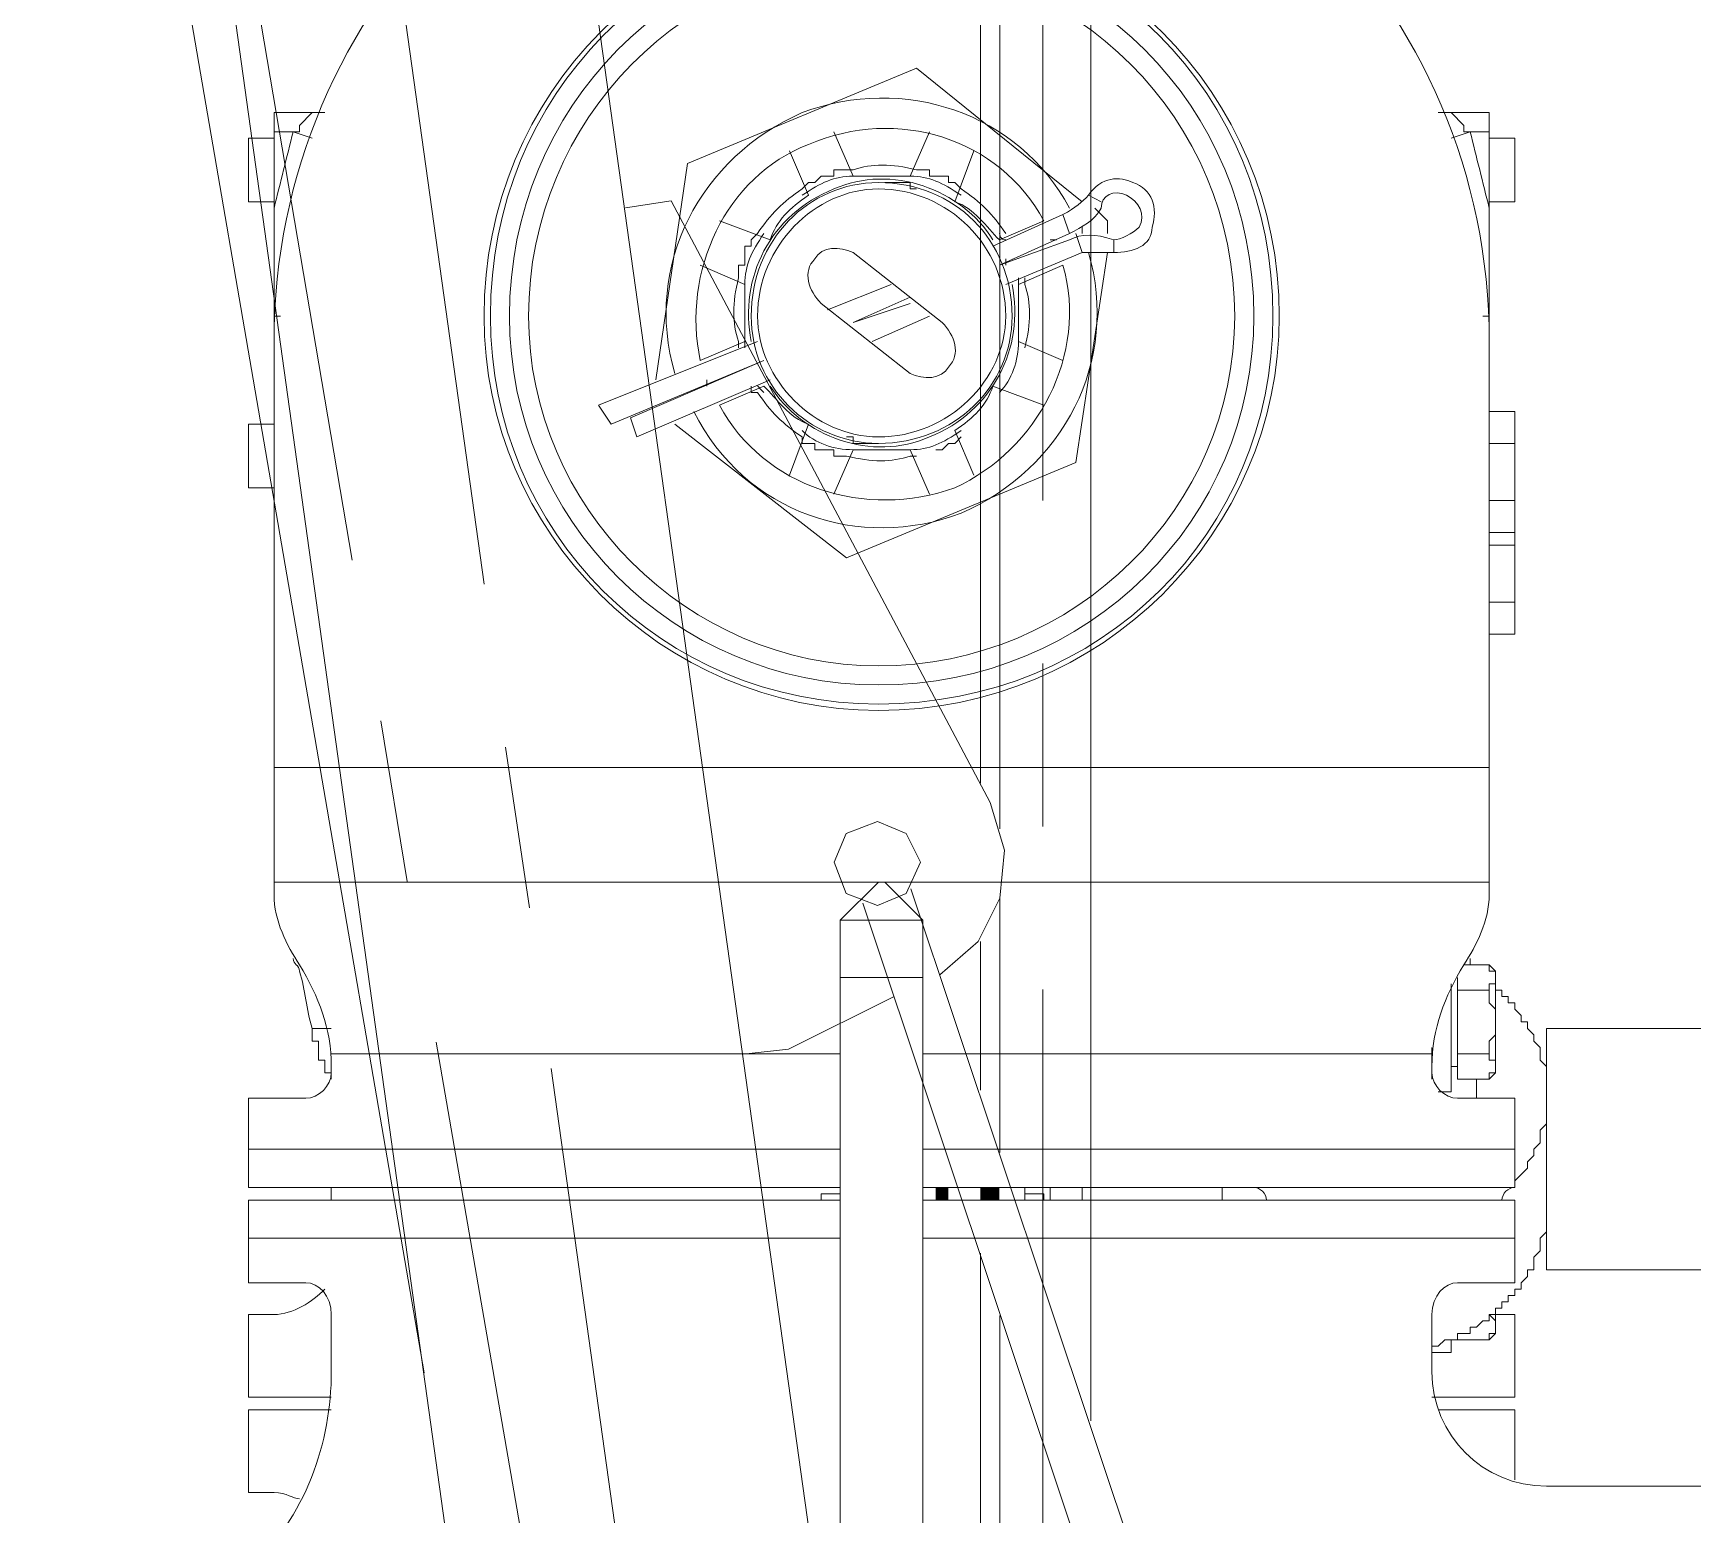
# Model space of a CAD drawing. Header units: millimetres. Extents: x 25083 to 52777, y 24772 to 45779.
# Drawn here: x 49220.1 to 49317, y 36607.4 to 36694 of the extents above; entities that cross this region are included whole.
import ezdxf

# ---------------------------------------------------------------- set-up
doc = ezdxf.new("R2010")
doc.units = ezdxf.units.MM
doc.layers.add('小车', color=7, linetype='Continuous')

# ---------------------------------------------------------------- blocks, each defined once
blk = doc.blocks.new('zw$D2F4')
h = blk.add_hatch(color=7)
h.dxf.hatch_style = 2
h.paths.add_polyline_path([(383.614, 745.318), (383.614, 746.06), (382.871, 746.06), (382.871, 745.318)])
h = blk.add_hatch(color=7)
h.dxf.hatch_style = 2
h.paths.add_polyline_path([(385.471, 746.06), (385.471, 745.318), (386.585, 745.318), (386.585, 746.06)])
at = {"color": 7, "lineweight": 5}
for points in [[(368.388, 805.849), (381.757, 811.419)], [(381.757, 811.419), (391.412, 803.621)], [(344.25, 763.143), (344.25, 808.82)], [(344.25, 808.82), (346.478, 808.82)], [(346.478, 808.82), (345.735, 808.077), (345.735, 807.706), (345.364, 807.706)], [(412.951, 808.82), (415.179, 808.82)], [(414.065, 807.706), (413.694, 807.706), (413.694, 808.077), (412.951, 808.82)], [(415.179, 763.143), (415.179, 808.82)], [(342.764, 807.334), (342.764, 803.621)], [(342.764, 807.334), (344.25, 807.334)], [(345.364, 807.706), (344.25, 807.706)], [(346.478, 807.334), (345.364, 807.706)], [(378.043, 805.106), (376.929, 807.706)], [(382.5, 807.706), (381.386, 805.106)], [(414.065, 807.706), (412.951, 807.334)], [(415.179, 807.706), (414.065, 807.706)], [(416.665, 807.334), (415.179, 807.334)], [(416.665, 803.621), (416.665, 807.334)], [(375.444, 803.992), (374.33, 806.592)], [(383.985, 803.621), (385.099, 806.592)], [(366.531, 793.223), (368.388, 805.849)], [(380.643, 804.735), (379.9, 804.735)], [(381.757, 804.364), (381.386, 804.364), (381.386, 804.735), (380.643, 804.735)], [(342.764, 803.621), (344.25, 803.621)], [(392.526, 803.621), (391.784, 803.992)], [(392.155, 803.25), (392.898, 802.507)], [(416.665, 803.621), (415.179, 803.621)], [(373.216, 801.393), (370.245, 802.507)], [(390.298, 802.878), (386.213, 801.021)], [(386.585, 801.393), (389.184, 802.507)], [(390.67, 801.764), (390.298, 802.878)], [(392.898, 802.507), (392.898, 801.764)], [(390.67, 801.764), (386.585, 799.907)], [(386.585, 799.907), (390.67, 801.393)], [(391.412, 800.65), (391.041, 801.764)], [(393.269, 800.65), (393.269, 801.393)], [(383.242, 796.565), (378.043, 800.65)], [(391.412, 800.65), (386.956, 798.793)], [(392.898, 800.65), (391.041, 788.395)], [(369.131, 799.907), (371.73, 798.793)], [(387.699, 798.793), (390.298, 799.907)], [(380.272, 798.793), (376.558, 797.308)], [(376.187, 797.679), (381.386, 793.594)], [(381.386, 798.05), (378.043, 796.565)], [(378.043, 796.565), (381.386, 797.679)], [(344.621, 796.936), (344.25, 796.936)], [(382.5, 796.936), (379.158, 795.451)], [(415.179, 796.936), (414.808, 796.936)], [(372.473, 795.451), (363.189, 791.737)], [(371.73, 795.451), (369.131, 794.337)], [(390.298, 794.337), (387.699, 795.451)], [(372.844, 794.337), (363.932, 790.623)], [(365.046, 790.995), (372.844, 794.337)], [(373.216, 793.223), (365.417, 789.881)], [(372.844, 792.851), (370.245, 791.737)], [(386.213, 792.851), (389.184, 791.737)], [(363.189, 791.737), (363.932, 790.623)], [(342.764, 790.623), (344.25, 790.623)], [(342.764, 790.623), (342.764, 786.91)], [(365.046, 790.995), (365.417, 789.881)], [(377.672, 782.825), (367.645, 790.623)], [(375.444, 790.623), (374.33, 787.652)], [(415.179, 791.366), (416.665, 791.366)], [(416.665, 791.366), (416.665, 790.252)], [(416.665, 791.366), (416.665, 790.623)], [(416.665, 778.74), (416.665, 790.623)], [(377.672, 789.881), (378.043, 789.881), (378.043, 789.509), (378.786, 789.509)], [(378.786, 789.509), (379.529, 789.509)], [(383.985, 790.252), (385.099, 787.652)], [(415.179, 789.509), (416.665, 789.509)], [(416.665, 790.252), (416.665, 789.509)], [(416.665, 789.509), (416.665, 787.652)], [(376.929, 786.538), (378.043, 789.138)], [(381.386, 789.138), (382.5, 786.538)], [(391.041, 788.395), (377.672, 782.825)], [(416.665, 787.652), (416.665, 786.167)], [(342.764, 786.91), (344.25, 786.91)], [(415.179, 786.167), (416.665, 786.167)], [(416.665, 786.167), (416.665, 785.053)], [(416.665, 785.053), (416.665, 784.31)], [(416.665, 784.682), (416.665, 784.31)], [(416.665, 784.31), (416.665, 784.682)], [(415.179, 784.31), (416.665, 784.31)], [(416.665, 784.31), (416.665, 783.567)], [(415.179, 783.567), (416.665, 783.567)], [(416.665, 783.567), (416.665, 781.711)], [(416.665, 781.711), (416.665, 780.225)], [(415.179, 780.225), (416.665, 780.225)], [(416.665, 780.225), (416.665, 779.111)], [(416.665, 779.111), (416.665, 778.368)], [(415.179, 778.368), (416.665, 778.368)], [(416.665, 778.368), (416.665, 778.74)], [(344.25, 766.485), (344.25, 772.055)], [(415.179, 766.485), (415.179, 772.055)], [(415.179, 770.57), (344.25, 770.57)], [(344.25, 766.485), (344.25, 765)], [(415.179, 765), (415.179, 766.485)], [(415.179, 763.885), (344.25, 763.885)], [(379.529, 763.885), (377.301, 761.657)], [(382.128, 761.657), (379.9, 763.885)], [(377.301, 717.837), (377.301, 761.657)], [(382.128, 761.657), (377.301, 761.657)], [(382.128, 761.657), (382.128, 717.837)], [(413.694, 759.058), (415.179, 759.058)], [(415.551, 758.686), (415.179, 759.058)], [(415.551, 758.315), (415.551, 758.686), (415.179, 758.686), (415.179, 759.058)], [(415.551, 752.745), (415.551, 758.686)], [(382.128, 758.315), (377.301, 758.315)], [(412.951, 753.116), (412.951, 757.944)], [(412.951, 751.631), (412.951, 757.944)], [(413.323, 758.315), (413.323, 752.373)], [(413.323, 757.572), (415.179, 757.572)], [(415.179, 757.572), (415.179, 757.944), (415.551, 757.944), (415.551, 758.315)], [(415.551, 755.716), (415.551, 756.458), (415.179, 756.83), (415.179, 757.572)], [(418.522, 751.631), (418.522, 753.116), (418.15, 753.487), (418.15, 754.23), (417.779, 754.601), (417.779, 754.973), (417.408, 755.344), (417.408, 755.716), (417.036, 755.716), (417.036, 756.087), (416.665, 756.458), (416.665, 756.83), (416.293, 756.83), (416.293, 757.201), (415.922, 757.201), (415.922, 757.572), (415.551, 757.572), (415.551, 757.944)], [(415.179, 753.859), (415.179, 754.601), (415.551, 754.973), (415.551, 755.716)], [(346.478, 755.344), (347.592, 755.344)], [(346.478, 755.344), (346.478, 754.601), (346.849, 754.601), (346.849, 753.487), (347.221, 753.487), (347.221, 752.745), (347.592, 752.745), (347.592, 752.373)], [(418.522, 741.233), (418.522, 755.344)], [(449.344, 755.344), (418.522, 755.344)], [(377.301, 753.859), (347.592, 753.859)], [(411.837, 753.859), (382.128, 753.859)], [(411.837, 754.23), (411.837, 752.373)], [(413.323, 753.859), (415.179, 753.859)], [(415.551, 753.116), (415.551, 753.487), (415.179, 753.487), (415.179, 753.859)], [(347.592, 752.745), (347.592, 753.116)], [(411.837, 753.116), (411.837, 752.745)], [(413.323, 753.116), (412.951, 753.116)], [(415.179, 752.373), (415.179, 752.745), (415.551, 752.745), (415.551, 753.116)], [(415.551, 752.745), (415.179, 752.373)], [(413.323, 752.373), (415.179, 752.373)], [(414.437, 751.631), (414.437, 752.002)], [(342.764, 751.259), (346.107, 751.259)], [(342.764, 746.06), (342.764, 751.259)], [(412.208, 751.631), (412.951, 751.631)], [(416.665, 751.259), (413.323, 751.259)], [(416.665, 746.432), (417.408, 747.174), (417.408, 747.546), (417.779, 747.917), (417.779, 748.288), (418.15, 748.66), (418.15, 749.402), (418.522, 749.774), (418.522, 750.517), (418.522, 750.888), (418.522, 751.631)], [(416.665, 746.06), (416.665, 751.259)], [(342.764, 748.288), (377.301, 748.288)], [(382.128, 748.288), (416.665, 748.288)], [(342.764, 746.06), (377.301, 746.06)], [(347.592, 746.06), (347.592, 745.318)], [(382.128, 746.06), (416.665, 746.06)], [(388.07, 746.06), (388.07, 745.318)], [(389.556, 746.06), (389.556, 745.318)], [(391.412, 745.318), (391.412, 746.06)], [(399.582, 745.318), (399.582, 746.06)], [(377.301, 745.318), (342.764, 745.318)], [(342.764, 740.49), (342.764, 745.318)], [(376.187, 745.689), (377.301, 745.689)], [(376.187, 745.689), (376.187, 745.318)], [(377.301, 745.689), (377.301, 745.318)], [(416.665, 745.318), (382.128, 745.318)], [(388.07, 745.689), (389.184, 745.689)], [(388.07, 745.689), (388.07, 745.318)], [(389.184, 745.689), (389.184, 745.318)], [(411.837, 736.776), (412.208, 736.776), (412.58, 737.148), (413.323, 737.148), (413.323, 737.519), (414.065, 737.519), (414.065, 737.89), (414.437, 737.89), (414.808, 738.262), (415.179, 738.262), (415.179, 738.633), (415.551, 738.633), (415.551, 739.004), (415.922, 739.004), (415.922, 739.376), (416.293, 739.376), (416.293, 739.747), (416.665, 739.747), (416.665, 740.118), (417.036, 740.118), (417.036, 740.49), (417.408, 740.861), (417.408, 741.233), (417.779, 741.233), (417.779, 741.975), (418.15, 742.347), (418.15, 743.089), (418.522, 743.461), (418.522, 744.946)], [(416.665, 740.49), (416.665, 745.318)], [(377.301, 743.089), (342.764, 743.089)], [(416.665, 743.089), (382.128, 743.089)], [(450.83, 741.233), (418.522, 741.233)], [(342.764, 740.49), (346.107, 740.49)], [(413.323, 740.49), (416.665, 740.49)], [(342.764, 738.633), (344.25, 738.633)], [(342.764, 733.805), (342.764, 738.633)], [(347.592, 738.633), (347.592, 735.291)], [(411.837, 735.291), (411.837, 738.633)], [(415.551, 737.89), (415.551, 738.262), (415.179, 738.633)], [(416.665, 738.633), (415.551, 738.633)], [(415.551, 737.519), (415.551, 738.633)], [(416.665, 738.633), (416.665, 733.805)], [(415.179, 737.148), (415.179, 737.519), (415.551, 737.519), (415.551, 737.89)], [(415.551, 737.519), (415.179, 737.148)], [(411.837, 736.776), (411.837, 736.405)], [(411.837, 736.405), (412.951, 736.405)], [(412.951, 737.148), (412.951, 736.405)], [(413.323, 737.148), (415.179, 737.148)], [(347.592, 733.805), (342.764, 733.805)], [(416.665, 733.805), (411.837, 733.805)], [(347.592, 733.063), (342.764, 733.063)], [(342.764, 728.235), (342.764, 733.063)], [(416.665, 733.063), (412.208, 733.063)], [(416.665, 733.063), (416.665, 728.978)], [(433.376, 728.606), (418.522, 728.606)], [(344.25, 728.235), (342.764, 728.235)]]:
    blk.add_lwpolyline(points, dxfattribs=at)
at = {"color": 7, "lineweight": 0}
for points in [[(376.558, 805.106), (376.187, 805.106), (375.815, 804.735), (375.444, 804.735), (375.073, 804.364)], [(378.043, 805.478), (376.929, 805.478), (376.929, 805.106), (376.558, 805.106)], [(384.357, 804.364), (383.985, 804.735), (383.614, 804.735), (383.614, 805.106), (382.5, 805.106), (382.5, 805.478), (381.757, 805.478)], [(372.473, 801.764), (372.102, 801.393), (372.102, 801.021), (371.73, 801.021), (371.73, 799.907), (371.359, 799.907), (371.359, 799.165)], [(388.07, 798.793), (388.07, 799.165)], [(371.359, 795.451), (371.359, 795.08)], [(372.102, 792.851), (372.102, 792.48), (372.473, 792.48)], [(375.073, 789.881), (375.073, 789.509), (375.815, 789.509), (375.815, 789.138), (376.929, 789.138), (376.929, 788.767), (377.672, 788.767)], [(382.871, 789.138), (383.242, 789.138), (383.614, 789.509), (383.985, 789.509), (384.357, 789.881)], [(381.386, 788.767), (381.757, 788.767)]]:
    blk.add_lwpolyline(points, dxfattribs=at)
at = {"color": 7, "lineweight": 5}
for points in [[(344.25, 795.451), (344.25, 815.133), (360.218, 830.73), (379.529, 830.73)], [(379.529, 830.73), (399.211, 830.73), (415.179, 815.133), (415.179, 795.451)], [(375.073, 808.82), (381.014, 811.048), (387.699, 808.82), (390.67, 803.25)], [(375.444, 806.963), (380.643, 809.191), (386.585, 807.334), (389.184, 802.507)], [(346.478, 808.82), (346.849, 808.82), (346.849, 808.82), (347.221, 808.82)], [(367.645, 793.594), (365.789, 799.907), (369.131, 806.22), (375.073, 808.82)], [(412.208, 808.82), (412.58, 808.82), (412.58, 808.82), (412.951, 808.82)], [(345.364, 807.706), (344.993, 806.22), (344.621, 804.735), (344.25, 803.25)], [(369.131, 794.337), (368.017, 799.536), (370.616, 805.106), (375.444, 806.963)], [(415.179, 803.25), (414.808, 804.735), (414.437, 806.22), (414.065, 807.706)], [(378.043, 805.106), (376.929, 805.106), (376.187, 804.735), (375.073, 803.992)], [(376.929, 804.364), (380.272, 805.849), (384.357, 804.364), (386.213, 801.393)], [(378.043, 805.106), (379.158, 805.106), (380.272, 805.106), (381.386, 805.106)], [(384.357, 803.992), (383.242, 804.735), (382.5, 805.106), (381.386, 805.106)], [(391.784, 803.992), (392.526, 805.106), (393.641, 805.106), (394.383, 804.735)], [(372.102, 795.451), (371.359, 799.165), (373.216, 802.878), (376.929, 804.364)], [(392.526, 803.25), (392.526, 803.992), (393.269, 804.364), (394.012, 803.992)], [(394.383, 804.735), (395.497, 804.364), (395.869, 803.25), (395.497, 802.135)], [(375.444, 803.992), (374.33, 803.25), (373.587, 802.507), (373.216, 801.393)], [(386.585, 801.393), (385.842, 802.135), (385.099, 803.25), (383.985, 803.621)], [(390.298, 802.878), (391.041, 803.25), (391.412, 803.621), (391.784, 803.992)], [(390.67, 801.764), (391.412, 802.135), (392.155, 802.507), (392.526, 803.25)], [(394.012, 803.992), (394.755, 803.621), (395.126, 802.878), (394.755, 802.135)], [(391.412, 801.764), (391.412, 801.764), (391.412, 801.764), (391.412, 802.135)], [(395.497, 802.135), (395.497, 801.021), (394.383, 800.65), (393.269, 800.65)], [(394.755, 802.135), (394.383, 801.764), (393.641, 801.393), (393.269, 801.393)], [(372.844, 801.764), (372.102, 800.65), (371.73, 799.907), (371.73, 798.793)], [(386.956, 801.393), (386.956, 801.393), (386.585, 801.393), (386.585, 801.764)], [(389.927, 801.393), (389.556, 801.393), (389.556, 801.393), (389.556, 801.393)], [(390.67, 801.393), (391.412, 801.764), (392.155, 801.764), (393.269, 801.393)], [(376.187, 797.679), (375.444, 798.422), (375.073, 799.536), (375.815, 800.279)], [(375.815, 800.279), (376.187, 801.021), (377.301, 801.021), (378.043, 800.65)], [(384.357, 785.424), (390.298, 788.024), (393.641, 794.337), (391.784, 800.65)], [(386.956, 799.907), (386.956, 800.279), (386.956, 800.279), (386.956, 800.279)], [(386.956, 799.907), (386.956, 800.279), (386.956, 800.279), (386.956, 800.279)], [(387.327, 800.279), (387.327, 800.279), (387.327, 800.279), (387.327, 800.279)], [(391.412, 800.65), (391.784, 800.65), (392.526, 800.65), (393.269, 800.65)], [(383.985, 786.91), (388.813, 789.138), (391.784, 794.708), (390.298, 799.907)], [(371.73, 798.793), (371.73, 797.679), (371.73, 796.565), (371.73, 795.451)], [(382.5, 789.881), (386.213, 791.366), (388.07, 795.08), (387.327, 798.793)], [(387.699, 798.793), (387.699, 798.793), (387.699, 798.793), (387.699, 799.165)], [(387.699, 795.451), (387.699, 796.565), (387.699, 797.679), (387.699, 798.793)], [(383.614, 793.966), (384.357, 794.708), (383.985, 795.822), (383.242, 796.565)], [(371.73, 795.451), (371.73, 795.451), (371.73, 795.451), (371.73, 795.08)], [(386.585, 792.48), (387.327, 793.223), (387.699, 794.337), (387.699, 795.451)], [(372.102, 793.966), (372.102, 793.966), (372.102, 793.966), (372.102, 793.966)], [(372.473, 794.337), (372.473, 794.337), (372.473, 794.337), (372.473, 794.337)], [(372.473, 794.337), (372.473, 794.337), (372.473, 794.337), (372.473, 794.337)], [(381.386, 793.594), (382.128, 793.223), (383.242, 793.223), (383.614, 793.966)], [(368.017, 792.48), (368.017, 792.48), (368.017, 792.48), (368.017, 792.48)], [(369.502, 793.223), (369.502, 793.223), (369.502, 793.223), (369.502, 792.851)], [(372.473, 792.851), (372.473, 792.851), (372.473, 792.851), (372.844, 792.48)], [(372.844, 792.851), (373.587, 792.109), (374.33, 790.995), (375.444, 790.623)], [(373.216, 792.851), (375.073, 789.881), (379.158, 788.395), (382.5, 789.881)], [(383.985, 790.252), (385.099, 790.995), (385.842, 791.737), (386.213, 792.851)], [(370.245, 791.737), (372.844, 786.91), (378.786, 785.053), (383.985, 786.91)], [(368.759, 791.366), (371.73, 785.424), (378.415, 783.196), (384.357, 785.424)], [(375.073, 790.252), (375.815, 789.509), (376.929, 789.138), (378.043, 789.138)], [(381.386, 789.138), (382.5, 789.138), (383.242, 789.509), (384.357, 790.252)], [(378.043, 789.138), (379.158, 789.138), (380.272, 789.138), (381.386, 789.138)], [(344.25, 763.143), (344.25, 761.657), (344.993, 760.172), (345.735, 759.058)], [(413.694, 759.058), (414.437, 760.172), (415.179, 761.657), (415.179, 763.143)], [(345.364, 759.429), (345.364, 759.058), (345.735, 759.058), (345.735, 758.686)], [(347.592, 753.116), (347.592, 755.344), (346.849, 757.201), (345.735, 759.058)], [(346.478, 755.344), (346.107, 756.458), (346.107, 757.572), (345.735, 758.686)], [(413.694, 759.058), (412.58, 757.201), (411.837, 755.344), (411.837, 753.116)], [(414.065, 759.058), (414.065, 759.429), (414.065, 759.429), (414.065, 759.429)], [(346.107, 751.259), (346.849, 751.259), (347.592, 752.002), (347.592, 752.745)], [(411.837, 752.745), (411.837, 752.002), (412.58, 751.259), (413.323, 751.259)], [(412.951, 753.487), (412.951, 753.487), (412.951, 753.487), (412.951, 753.487)], [(414.437, 752.002), (414.437, 752.002), (414.437, 752.373), (414.437, 752.373)], [(414.437, 751.259), (414.437, 751.259), (414.437, 751.631), (414.437, 752.002)], [(414.437, 751.259), (414.437, 751.259), (414.437, 751.259), (414.437, 751.631)], [(401.439, 746.06), (401.81, 746.06), (402.182, 745.689), (402.182, 745.318)], [(415.922, 745.318), (415.922, 745.689), (416.293, 746.06), (416.665, 746.06)], [(344.25, 738.633), (345.364, 738.633), (346.478, 739.376), (347.221, 740.118)], [(347.592, 738.633), (347.592, 739.747), (346.849, 740.49), (346.107, 740.49)], [(413.323, 740.49), (412.58, 740.49), (411.837, 739.747), (411.837, 738.633)], [(342.764, 723.779), (346.107, 726.75), (347.592, 731.206), (347.592, 735.291)], [(411.837, 735.291), (411.837, 731.577), (414.808, 728.606), (418.522, 728.606)], [(345.735, 727.864), (345.364, 727.864), (344.993, 728.235), (344.25, 728.235)]]:
    blk.add_open_spline(points, degree=3, dxfattribs=at)
for points in [[(379.529, 820.332), (366.903, 820.332), (356.505, 809.934), (356.505, 796.936), (356.505, 784.31), (366.903, 773.912), (379.529, 773.912), (392.526, 773.912), (402.925, 784.31), (402.925, 796.936), (402.925, 809.934), (392.526, 820.332), (379.529, 820.332)], [(379.529, 819.961), (366.903, 819.961), (356.876, 809.934), (356.876, 796.936), (356.876, 784.31), (366.903, 774.284), (379.529, 774.284), (392.526, 774.284), (402.553, 784.31), (402.553, 796.936), (402.553, 809.934), (392.526, 819.961), (379.529, 819.961)], [(379.529, 818.847), (367.645, 818.847), (357.99, 809.191), (357.99, 796.936), (357.99, 785.053), (367.645, 775.398), (379.529, 775.398), (391.784, 775.398), (401.439, 785.053), (401.439, 796.936), (401.439, 809.191), (391.784, 818.847), (379.529, 818.847)], [(379.529, 817.733), (368.388, 817.733), (359.104, 808.449), (359.104, 796.936), (359.104, 785.796), (368.388, 776.512), (379.529, 776.512), (391.041, 776.512), (400.325, 785.796), (400.325, 796.936), (400.325, 808.449), (391.041, 817.733), (379.529, 817.733)], [(379.529, 804.735), (375.444, 804.735), (372.102, 801.393), (372.102, 796.936), (372.102, 792.851), (375.444, 789.509), (379.529, 789.509), (383.985, 789.509), (387.327, 792.851), (387.327, 796.936), (387.327, 801.393), (383.985, 804.735), (379.529, 804.735)], [(379.529, 804.364), (375.815, 804.364), (372.473, 801.021), (372.473, 796.936), (372.473, 793.223), (375.815, 789.881), (379.529, 789.881), (383.614, 789.881), (386.956, 793.223), (386.956, 796.936), (386.956, 801.021), (383.614, 804.364), (379.529, 804.364)]]:
    blk.add_open_spline(points, degree=3, knots=[0, 0, 0, 0, 1, 1, 1, 2, 2, 2, 3, 3, 3, 4, 4, 4, 4], dxfattribs=at)
at = {"color": 7, "lineweight": 0}
for points in [[(378.043, 805.478), (379.158, 805.849), (380.272, 805.849), (381.757, 805.478)], [(375.073, 804.364), (373.959, 803.621), (373.216, 802.878), (372.473, 801.764)], [(386.956, 801.764), (386.213, 802.878), (385.471, 803.621), (384.357, 804.364)], [(387.699, 800.279), (387.699, 800.279), (387.699, 800.279), (387.699, 800.279)], [(371.359, 799.165), (370.988, 797.679), (370.988, 796.565), (371.359, 795.451)], [(388.07, 795.08), (388.442, 796.565), (388.442, 797.679), (388.07, 798.793)], [(371.73, 793.966), (371.73, 793.966), (371.73, 793.966), (371.73, 793.966)], [(372.473, 792.48), (373.216, 791.366), (373.959, 790.623), (375.073, 789.881)], [(377.672, 788.767), (379.158, 788.395), (380.272, 788.395), (381.386, 788.767)]]:
    blk.add_open_spline(points, degree=3, dxfattribs=at)
blk = doc.blocks.new('A$C1A4175F5')
at = {"layer": '小车', "color": 7, "lineweight": 0}
for points in [[(428.216, 502.968), (867.071, 356.403)], [(428.216, 499.749), (866.231, 353.604)], [(716.727, 366.202), (971.501, 330.646)], [(951.483, 366.902), (835.994, 366.902)], [(749.343, 361.583), (842.154, 361.583)], [(851.673, 361.583), (866.511, 361.583)], [(872.111, 361.023), (869.311, 361.863), (866.511, 361.583), (863.992, 360.323), (862.032, 358.083)], [(870.571, 361.583), (951.483, 361.583)], [(845.793, 360.463), (758.162, 360.463)], [(863.992, 360.463), (855.312, 360.463)], [(872.111, 361.023), (907.247, 342.405)], [(951.483, 360.463), (873.231, 360.463)], [(860.772, 355.424), (857.692, 349.264)], [(857.692, 349.264), (857.412, 346.604)], [(713.787, 345.345), (971.501, 309.508)], [(907.247, 342.405), (906.827, 339.745)], [(838.794, 327.986), (971.501, 305.169)]]:
    blk.add_lwpolyline(points, dxfattribs=at)
at = {"layer": '小车', "color": 1, "lineweight": 0}
for points in [[(813.597, 364.103), (861.192, 364.103)], [(870.711, 364.103), (880.23, 364.103)], [(889.749, 364.103), (937.484, 364.103)], [(809.397, 341.985), (856.572, 335.406)], [(811.217, 336.805), (858.112, 328.686)], [(865.951, 334.146), (875.33, 332.746)], [(884.849, 331.486), (932.025, 324.907)], [(867.491, 327.006), (876.87, 325.467)], [(886.249, 323.787), (933.284, 315.808)]]:
    blk.add_lwpolyline(points, dxfattribs=at)
at = {"layer": '小车', "color": 7, "lineweight": 0}
blk.add_lwpolyline([(870.991, 354.444), (870.291, 356.123), (868.611, 356.963), (866.791, 356.123), (866.091, 354.444), (866.791, 352.624), (868.611, 351.924), (870.291, 352.624), (870.991, 354.444)], close=True, dxfattribs=at)

msp = doc.modelspace()

# ---------------------------------------------------------------- block references
msp.add_blockref('zw$D2F4', (48889.923, 35880.503))
at = {"layer": '小车', "ltscale": 10, "xscale": -1, "rotation": 270}
msp.add_blockref('A$C1A4175F5', (48914.945, 35776.933), dxfattribs=at)

doc.saveas('drawing.dxf')
